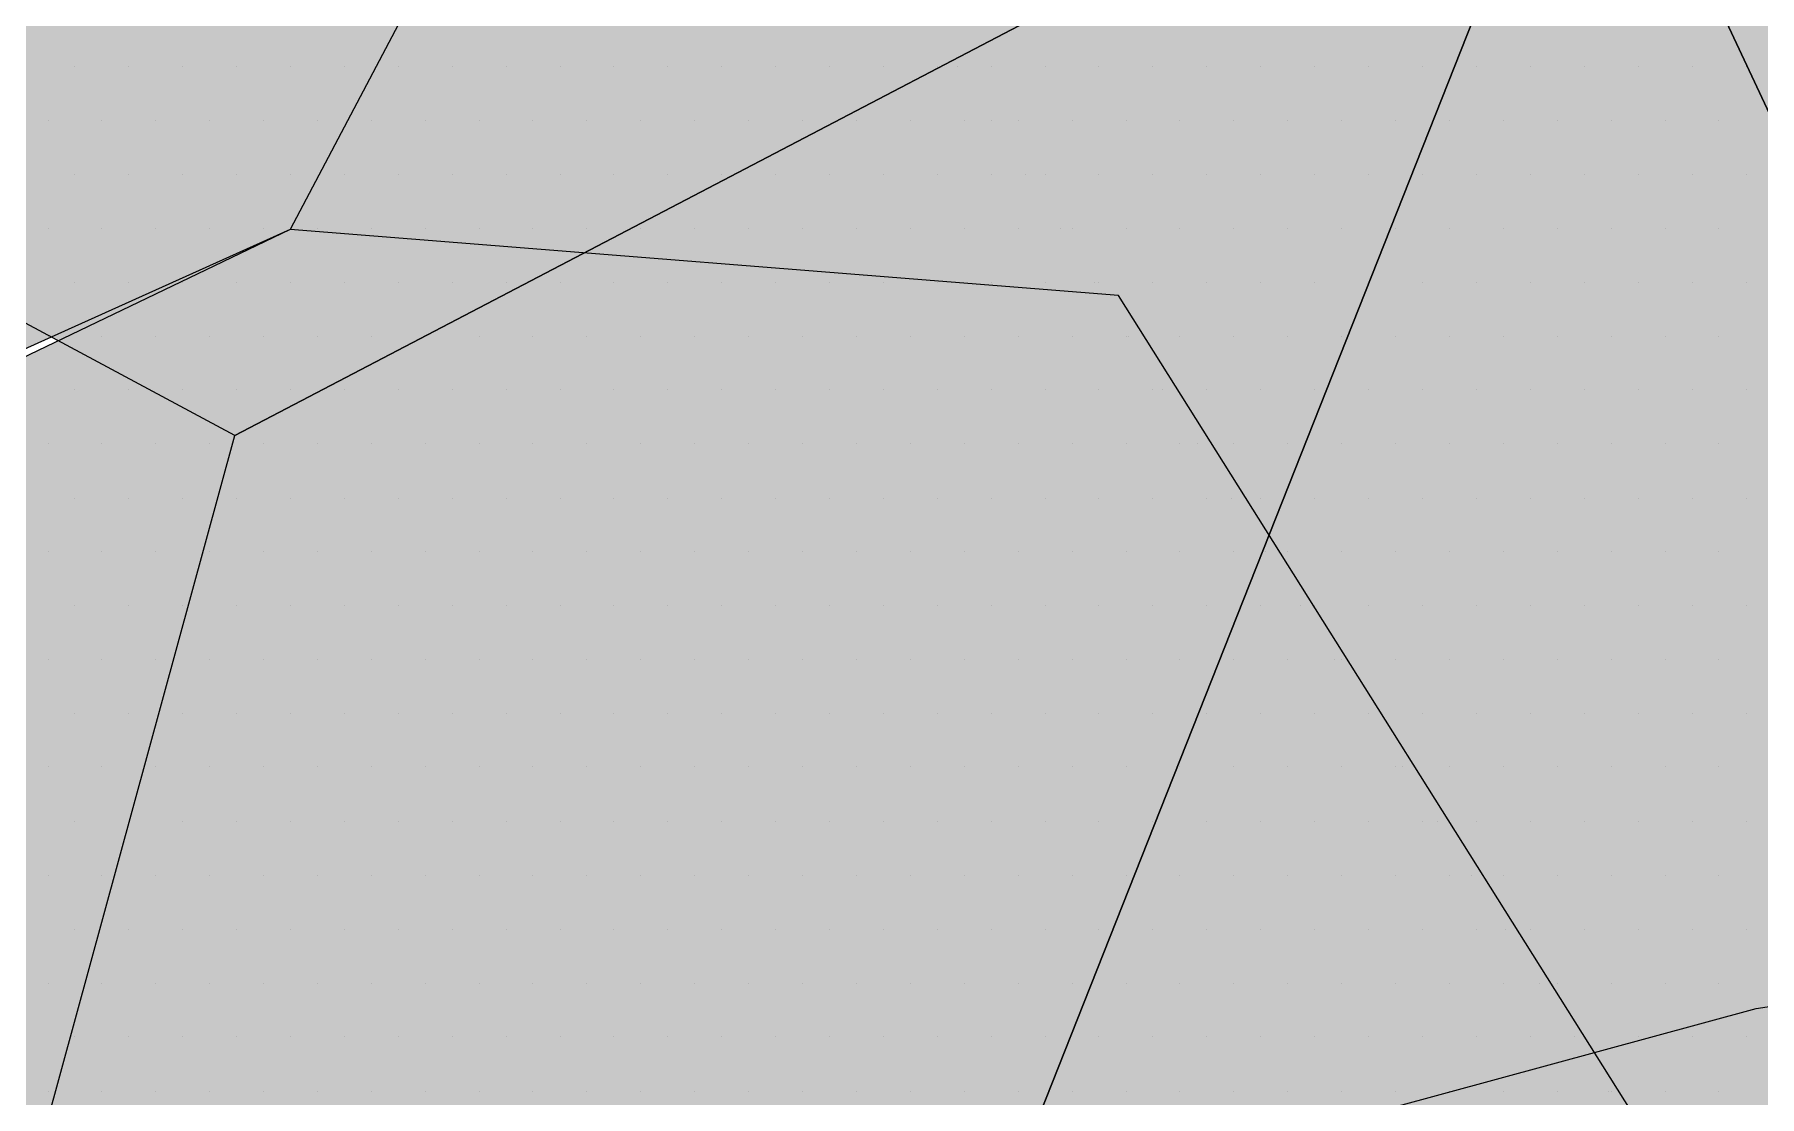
# Paper-space layout 'TOP_A1_00200_01-01-2017_MODELE' of a CAD drawing. Header units: millimetres. Extents: x -52 to 293, y -3 to 294.
# Drawn here: x -19.576 to -16.64, y 55.559 to 57.367 of the extents above; entities that cross this region are included whole.
import ezdxf

# ---------------------------------------------------------------- set-up
doc = ezdxf.new("R2010")
doc.units = ezdxf.units.MM
doc.header["$LTSCALE"] = 2
doc.linetypes.add('CACHEX2', pattern=[0.75, 0.5, -0.25])
for name, color, linetype in [('CALQUE_7', 4, 'Continuous'), ('CARTOUCHE', 7, 'Continuous'), ('rosace', 7, 'Continuous')]:
    doc.layers.add(name, color=color, linetype=linetype)

# ---------------------------------------------------------------- blocks, each defined once
blk = doc.blocks.new('A$C715108E3')
at = {"layer": 'CALQUE_7', "color": 131}
for p, q in [((-10.7541, -12.6892), (-10.7541, -12.6892)), ((-10.6623, -12.6892), (-10.6623, -12.6892)), ((-10.5705, -12.6892), (-10.5705, -12.6892)), ((-10.479, -12.6892), (-10.479, -12.6892)), ((-10.387, -12.6892), (-10.387, -12.6892)), ((-10.2954, -12.6892), (-10.2954, -12.6892)), ((-10.2037, -12.6892), (-10.2037, -12.6892)), ((-10.1117, -12.6892), (-10.1117, -12.6892)), ((-10.0199, -12.6892), (-10.0199, -12.6892)), ((-9.9284, -12.6892), (-9.9284, -12.6892)), ((-9.8368, -12.6892), (-9.8368, -12.6892)), ((-9.7447, -12.6892), (-9.7447, -12.6892)), ((-9.6537, -12.6892), (-9.6537, -12.6892)), ((-9.5616, -12.6892), (-9.5616, -12.6892)), ((-9.4696, -12.6892), (-9.4696, -12.6892)), ((-9.3778, -12.6892), (-9.3778, -12.6892)), ((-9.2863, -12.6892), (-9.2863, -12.6892)), ((-9.2522, -12.6892), (-9.2522, -12.6892)), ((-9.1945, -12.6892), (-9.1945, -12.6892)), ((-9.1027, -12.6892), (-9.1027, -12.6892)), ((-9.0112, -12.6892), (-9.0112, -12.6892)), ((-8.9194, -12.6892), (-8.9194, -12.6892)), ((-8.8275, -12.6892), (-8.8275, -12.6892)), ((-8.7361, -12.6892), (-8.7361, -12.6892)), ((-8.6442, -12.6892), (-8.6442, -12.6892)), ((-8.5524, -12.6892), (-8.5524, -12.6892)), ((-8.461, -12.6892), (-8.461, -12.6892)), ((-8.3691, -12.6892), (-8.3691, -12.6892)), ((-8.2771, -12.6892), (-8.2771, -12.6892)), ((-8.1851, -12.6892), (-8.1851, -12.6892)), ((-8.0938, -12.6892), (-8.0938, -12.6892)), ((-8.0018, -12.6892), (-8.0018, -12.6892)), ((-7.91, -12.6892), (-7.91, -12.6892)), ((-10.7995, -12.7805), (-10.7995, -12.7805)), ((-10.7084, -12.7805), (-10.7084, -12.7805)), ((-10.6166, -12.7805), (-10.6166, -12.7805)), ((-10.5246, -12.7805), (-10.5246, -12.7805)), ((-10.4325, -12.7805), (-10.4325, -12.7805)), ((-10.3415, -12.7805), (-10.3415, -12.7805)), ((-10.2496, -12.7805), (-10.2496, -12.7805)), ((-10.1578, -12.7805), (-10.1578, -12.7805)), ((-10.0662, -12.7805), (-10.0662, -12.7805)), ((-9.9745, -12.7805), (-9.9745, -12.7805)), ((-9.8825, -12.7805), (-9.8825, -12.7805)), ((-9.7912, -12.7805), (-9.7912, -12.7805)), ((-9.6992, -12.7805), (-9.6992, -12.7805)), ((-9.6072, -12.7805), (-9.6072, -12.7805)), ((-9.5159, -12.7805), (-9.5159, -12.7805)), ((-9.4239, -12.7805), (-9.4239, -12.7805)), ((-9.3321, -12.7805), (-9.3321, -12.7805)), ((-9.2402, -12.7805), (-9.2402, -12.7805)), ((-9.1937, -12.7805), (-9.1937, -12.7805)), ((-9.1488, -12.7805), (-9.1488, -12.7805)), ((-9.0569, -12.7805), (-9.0569, -12.7805)), ((-8.9649, -12.7805), (-8.9649, -12.7805)), ((-8.8736, -12.7805), (-8.8736, -12.7805)), ((-8.7818, -12.7805), (-8.7818, -12.7805)), ((-8.69, -12.7805), (-8.69, -12.7805)), ((-8.5985, -12.7805), (-8.5985, -12.7805)), ((-8.5067, -12.7805), (-8.5067, -12.7805)), ((-8.4149, -12.7805), (-8.4149, -12.7805)), ((-8.3228, -12.7805), (-8.3228, -12.7805)), ((-8.2316, -12.7805), (-8.2316, -12.7805)), ((-8.1395, -12.7805), (-8.1395, -12.7805)), ((-8.0475, -12.7805), (-8.0475, -12.7805)), ((-7.9563, -12.7805), (-7.9563, -12.7805)), ((-10.7541, -12.8729), (-10.7541, -12.8729)), ((-10.6623, -12.8729), (-10.6623, -12.8729)), ((-10.5705, -12.8729), (-10.5705, -12.8729)), ((-10.479, -12.8729), (-10.479, -12.8729)), ((-10.387, -12.8729), (-10.387, -12.8729)), ((-10.2954, -12.8729), (-10.2954, -12.8729)), ((-10.2037, -12.8729), (-10.2037, -12.8729)), ((-10.1117, -12.8729), (-10.1117, -12.8729)), ((-10.0199, -12.8729), (-10.0199, -12.8729)), ((-9.9284, -12.8729), (-9.9284, -12.8729)), ((-9.8368, -12.8729), (-9.8368, -12.8729)), ((-9.7447, -12.8729), (-9.7447, -12.8729)), ((-9.6537, -12.8729), (-9.6537, -12.8729)), ((-9.5616, -12.8729), (-9.5616, -12.8729)), ((-9.4696, -12.8729), (-9.4696, -12.8729)), ((-9.3778, -12.8729), (-9.3778, -12.8729)), ((-9.2863, -12.8729), (-9.2863, -12.8729)), ((-9.1945, -12.8729), (-9.1945, -12.8729)), ((-9.1356, -12.8729), (-9.1356, -12.8729)), ((-9.1027, -12.8729), (-9.1027, -12.8729)), ((-9.0112, -12.8729), (-9.0112, -12.8729)), ((-8.9194, -12.8729), (-8.9194, -12.8729)), ((-8.8275, -12.8729), (-8.8275, -12.8729)), ((-8.7361, -12.8729), (-8.7361, -12.8729)), ((-8.6442, -12.8729), (-8.6442, -12.8729)), ((-8.5524, -12.8729), (-8.5524, -12.8729)), ((-8.461, -12.8729), (-8.461, -12.8729)), ((-8.3691, -12.8729), (-8.3691, -12.8729)), ((-8.2771, -12.8729), (-8.2771, -12.8729)), ((-8.1851, -12.8729), (-8.1851, -12.8729)), ((-8.0938, -12.8729), (-8.0938, -12.8729)), ((-8.0018, -12.8729), (-8.0018, -12.8729)), ((-7.91, -12.8729), (-7.91, -12.8729)), ((-10.7995, -12.9639), (-10.7995, -12.9639)), ((-10.7084, -12.9639), (-10.7084, -12.9639)), ((-10.6166, -12.9639), (-10.6166, -12.9639)), ((-10.5246, -12.9639), (-10.5246, -12.9639)), ((-10.4325, -12.9639), (-10.4325, -12.9639)), ((-10.3415, -12.9639), (-10.3415, -12.9639)), ((-10.2496, -12.9639), (-10.2496, -12.9639)), ((-10.1578, -12.9639), (-10.1578, -12.9639)), ((-10.0662, -12.9639), (-10.0662, -12.9639)), ((-9.9745, -12.9639), (-9.9745, -12.9639)), ((-9.8825, -12.9639), (-9.8825, -12.9639)), ((-9.7912, -12.9639), (-9.7912, -12.9639)), ((-9.6992, -12.9639), (-9.6992, -12.9639)), ((-9.6072, -12.9639), (-9.6072, -12.9639)), ((-9.5159, -12.9639), (-9.5159, -12.9639)), ((-9.4239, -12.9639), (-9.4239, -12.9639)), ((-9.3321, -12.9639), (-9.3321, -12.9639)), ((-9.2402, -12.9639), (-9.2402, -12.9639)), ((-9.1488, -12.9639), (-9.1488, -12.9639)), ((-9.077, -12.9639), (-9.077, -12.9639)), ((-9.0569, -12.9639), (-9.0569, -12.9639)), ((-8.9649, -12.9639), (-8.9649, -12.9639)), ((-8.8736, -12.9639), (-8.8736, -12.9639)), ((-8.7818, -12.9639), (-8.7818, -12.9639)), ((-8.69, -12.9639), (-8.69, -12.9639)), ((-8.5985, -12.9639), (-8.5985, -12.9639)), ((-8.5067, -12.9639), (-8.5067, -12.9639)), ((-8.4149, -12.9639), (-8.4149, -12.9639)), ((-8.3228, -12.9639), (-8.3228, -12.9639)), ((-8.2316, -12.9639), (-8.2316, -12.9639)), ((-8.1395, -12.9639), (-8.1395, -12.9639)), ((-8.0475, -12.9639), (-8.0475, -12.9639)), ((-7.9563, -12.9639), (-7.9563, -12.9639)), ((-10.7541, -13.0556), (-10.7541, -13.0556)), ((-10.6623, -13.0556), (-10.6623, -13.0556)), ((-10.5705, -13.0556), (-10.5705, -13.0556)), ((-10.479, -13.0556), (-10.479, -13.0556)), ((-10.387, -13.0556), (-10.387, -13.0556)), ((-10.2954, -13.0556), (-10.2954, -13.0556)), ((-10.2037, -13.0556), (-10.2037, -13.0556)), ((-10.1117, -13.0556), (-10.1117, -13.0556)), ((-10.0199, -13.0556), (-10.0199, -13.0556)), ((-9.9284, -13.0556), (-9.9284, -13.0556)), ((-9.8368, -13.0556), (-9.8368, -13.0556)), ((-9.7447, -13.0556), (-9.7447, -13.0556)), ((-9.6537, -13.0556), (-9.6537, -13.0556)), ((-9.5616, -13.0556), (-9.5616, -13.0556)), ((-9.4696, -13.0556), (-9.4696, -13.0556)), ((-9.3778, -13.0556), (-9.3778, -13.0556)), ((-9.2863, -13.0556), (-9.2863, -13.0556)), ((-9.1945, -13.0556), (-9.1945, -13.0556)), ((-9.1027, -13.0556), (-9.1027, -13.0556)), ((-9.0189, -13.0556), (-9.0189, -13.0556)), ((-9.0112, -13.0556), (-9.0112, -13.0556)), ((-8.9194, -13.0556), (-8.9194, -13.0556)), ((-8.8275, -13.0556), (-8.8275, -13.0556)), ((-8.7361, -13.0556), (-8.7361, -13.0556)), ((-8.6442, -13.0556), (-8.6442, -13.0556)), ((-8.5524, -13.0556), (-8.5524, -13.0556)), ((-8.461, -13.0556), (-8.461, -13.0556)), ((-8.3691, -13.0556), (-8.3691, -13.0556)), ((-8.2771, -13.0556), (-8.2771, -13.0556)), ((-8.1851, -13.0556), (-8.1851, -13.0556)), ((-8.0938, -13.0556), (-8.0938, -13.0556)), ((-8.0018, -13.0556), (-8.0018, -13.0556)), ((-7.91, -13.0556), (-7.91, -13.0556)), ((-10.7995, -13.1478), (-10.7995, -13.1478)), ((-10.7084, -13.1478), (-10.7084, -13.1478)), ((-10.6166, -13.1478), (-10.6166, -13.1478)), ((-10.5246, -13.1478), (-10.5246, -13.1478)), ((-10.4325, -13.1478), (-10.4325, -13.1478)), ((-10.3415, -13.1478), (-10.3415, -13.1478)), ((-10.2496, -13.1478), (-10.2496, -13.1478)), ((-10.1578, -13.1478), (-10.1578, -13.1478)), ((-10.0662, -13.1478), (-10.0662, -13.1478)), ((-9.9745, -13.1478), (-9.9745, -13.1478)), ((-9.8825, -13.1478), (-9.8825, -13.1478)), ((-9.7912, -13.1478), (-9.7912, -13.1478)), ((-9.6992, -13.1478), (-9.6992, -13.1478)), ((-9.6072, -13.1478), (-9.6072, -13.1478)), ((-9.5159, -13.1478), (-9.5159, -13.1478)), ((-9.4239, -13.1478), (-9.4239, -13.1478)), ((-9.3321, -13.1478), (-9.3321, -13.1478)), ((-9.2402, -13.1478), (-9.2402, -13.1478)), ((-9.1488, -13.1478), (-9.1488, -13.1478)), ((-9.0569, -13.1478), (-9.0569, -13.1478)), ((-8.9649, -13.1478), (-8.9649, -13.1478)), ((-8.9606, -13.1478), (-8.9606, -13.1478)), ((-8.8736, -13.1478), (-8.8736, -13.1478)), ((-8.7818, -13.1478), (-8.7818, -13.1478)), ((-8.69, -13.1478), (-8.69, -13.1478)), ((-8.5985, -13.1478), (-8.5985, -13.1478)), ((-8.5067, -13.1478), (-8.5067, -13.1478)), ((-8.4149, -13.1478), (-8.4149, -13.1478)), ((-8.3228, -13.1478), (-8.3228, -13.1478)), ((-8.2316, -13.1478), (-8.2316, -13.1478)), ((-8.1395, -13.1478), (-8.1395, -13.1478)), ((-8.0475, -13.1478), (-8.0475, -13.1478)), ((-7.9563, -13.1478), (-7.9563, -13.1478)), ((-10.7541, -13.2392), (-10.7541, -13.2392)), ((-10.6623, -13.2392), (-10.6623, -13.2392)), ((-10.5705, -13.2392), (-10.5705, -13.2392)), ((-10.479, -13.2392), (-10.479, -13.2392)), ((-10.387, -13.2392), (-10.387, -13.2392)), ((-10.2954, -13.2392), (-10.2954, -13.2392)), ((-10.2037, -13.2392), (-10.2037, -13.2392)), ((-10.1117, -13.2392), (-10.1117, -13.2392)), ((-10.0199, -13.2392), (-10.0199, -13.2392)), ((-9.9284, -13.2392), (-9.9284, -13.2392)), ((-9.8368, -13.2392), (-9.8368, -13.2392)), ((-9.7447, -13.2392), (-9.7447, -13.2392)), ((-9.6537, -13.2392), (-9.6537, -13.2392)), ((-9.5616, -13.2392), (-9.5616, -13.2392)), ((-9.4696, -13.2392), (-9.4696, -13.2392)), ((-9.3778, -13.2392), (-9.3778, -13.2392)), ((-9.2863, -13.2392), (-9.2863, -13.2392)), ((-9.1945, -13.2392), (-9.1945, -13.2392)), ((-9.1027, -13.2392), (-9.1027, -13.2392)), ((-9.0112, -13.2392), (-9.0112, -13.2392)), ((-8.9194, -13.2392), (-8.9194, -13.2392)), ((-8.9025, -13.2392), (-8.9025, -13.2392)), ((-8.8275, -13.2392), (-8.8275, -13.2392)), ((-8.7361, -13.2392), (-8.7361, -13.2392)), ((-8.6442, -13.2392), (-8.6442, -13.2392)), ((-8.5524, -13.2392), (-8.5524, -13.2392)), ((-8.461, -13.2392), (-8.461, -13.2392)), ((-8.3691, -13.2392), (-8.3691, -13.2392)), ((-8.2771, -13.2392), (-8.2771, -13.2392)), ((-8.1851, -13.2392), (-8.1851, -13.2392)), ((-8.0938, -13.2392), (-8.0938, -13.2392)), ((-8.0018, -13.2392), (-8.0018, -13.2392)), ((-7.91, -13.2392), (-7.91, -13.2392)), ((-10.7995, -13.3309), (-10.7995, -13.3309)), ((-10.7084, -13.3309), (-10.7084, -13.3309)), ((-10.6166, -13.3309), (-10.6166, -13.3309)), ((-10.5246, -13.3309), (-10.5246, -13.3309)), ((-10.4325, -13.3309), (-10.4325, -13.3309)), ((-10.3415, -13.3309), (-10.3415, -13.3309)), ((-10.2496, -13.3309), (-10.2496, -13.3309)), ((-10.1578, -13.3309), (-10.1578, -13.3309)), ((-10.0662, -13.3309), (-10.0662, -13.3309)), ((-9.9745, -13.3309), (-9.9745, -13.3309)), ((-9.8825, -13.3309), (-9.8825, -13.3309)), ((-9.7912, -13.3309), (-9.7912, -13.3309)), ((-9.6992, -13.3309), (-9.6992, -13.3309)), ((-9.6072, -13.3309), (-9.6072, -13.3309)), ((-9.5159, -13.3309), (-9.5159, -13.3309)), ((-9.4239, -13.3309), (-9.4239, -13.3309)), ((-9.3321, -13.3309), (-9.3321, -13.3309)), ((-9.2402, -13.3309), (-9.2402, -13.3309)), ((-9.1488, -13.3309), (-9.1488, -13.3309)), ((-9.0569, -13.3309), (-9.0569, -13.3309)), ((-8.9649, -13.3309), (-8.9649, -13.3309)), ((-8.8736, -13.3309), (-8.8736, -13.3309)), ((-8.8437, -13.3309), (-8.8437, -13.3309)), ((-8.7818, -13.3309), (-8.7818, -13.3309)), ((-8.69, -13.3309), (-8.69, -13.3309)), ((-8.5985, -13.3309), (-8.5985, -13.3309)), ((-8.5067, -13.3309), (-8.5067, -13.3309)), ((-8.4149, -13.3309), (-8.4149, -13.3309)), ((-8.3228, -13.3309), (-8.3228, -13.3309)), ((-8.2316, -13.3309), (-8.2316, -13.3309)), ((-8.1395, -13.3309), (-8.1395, -13.3309)), ((-8.0475, -13.3309), (-8.0475, -13.3309)), ((-7.9563, -13.3309), (-7.9563, -13.3309)), ((-10.7541, -13.4233), (-10.7541, -13.4233)), ((-10.6623, -13.4233), (-10.6623, -13.4233)), ((-10.5705, -13.4233), (-10.5705, -13.4233)), ((-10.479, -13.4233), (-10.479, -13.4233)), ((-10.387, -13.4233), (-10.387, -13.4233)), ((-10.2954, -13.4233), (-10.2954, -13.4233)), ((-10.2037, -13.4233), (-10.2037, -13.4233)), ((-10.1117, -13.4233), (-10.1117, -13.4233)), ((-10.0199, -13.4233), (-10.0199, -13.4233)), ((-9.9284, -13.4233), (-9.9284, -13.4233)), ((-9.8368, -13.4233), (-9.8368, -13.4233)), ((-9.7447, -13.4233), (-9.7447, -13.4233)), ((-9.6537, -13.4233), (-9.6537, -13.4233)), ((-9.5616, -13.4233), (-9.5616, -13.4233)), ((-9.4696, -13.4233), (-9.4696, -13.4233)), ((-9.3778, -13.4233), (-9.3778, -13.4233)), ((-9.2863, -13.4233), (-9.2863, -13.4233)), ((-9.1945, -13.4233), (-9.1945, -13.4233)), ((-9.1027, -13.4233), (-9.1027, -13.4233)), ((-9.0112, -13.4233), (-9.0112, -13.4233)), ((-8.9194, -13.4233), (-8.9194, -13.4233)), ((-8.8275, -13.4233), (-8.8275, -13.4233)), ((-8.7856, -13.4233), (-8.7856, -13.4233)), ((-8.7361, -13.4233), (-8.7361, -13.4233)), ((-8.6442, -13.4233), (-8.6442, -13.4233)), ((-8.5524, -13.4233), (-8.5524, -13.4233)), ((-8.461, -13.4233), (-8.461, -13.4233)), ((-8.3691, -13.4233), (-8.3691, -13.4233)), ((-8.2771, -13.4233), (-8.2771, -13.4233)), ((-8.1851, -13.4233), (-8.1851, -13.4233)), ((-8.0938, -13.4233), (-8.0938, -13.4233)), ((-8.0018, -13.4233), (-8.0018, -13.4233)), ((-7.91, -13.4233), (-7.91, -13.4233)), ((-10.7995, -13.5146), (-10.7995, -13.5146)), ((-10.7084, -13.5146), (-10.7084, -13.5146)), ((-10.6166, -13.5146), (-10.6166, -13.5146)), ((-10.5246, -13.5146), (-10.5246, -13.5146)), ((-10.4325, -13.5146), (-10.4325, -13.5146)), ((-10.3415, -13.5146), (-10.3415, -13.5146)), ((-10.2496, -13.5146), (-10.2496, -13.5146)), ((-10.1578, -13.5146), (-10.1578, -13.5146)), ((-10.0662, -13.5146), (-10.0662, -13.5146)), ((-9.9745, -13.5146), (-9.9745, -13.5146)), ((-9.8825, -13.5146), (-9.8825, -13.5146)), ((-9.7912, -13.5146), (-9.7912, -13.5146)), ((-9.6992, -13.5146), (-9.6992, -13.5146)), ((-9.6072, -13.5146), (-9.6072, -13.5146)), ((-9.5159, -13.5146), (-9.5159, -13.5146)), ((-9.4239, -13.5146), (-9.4239, -13.5146)), ((-9.3321, -13.5146), (-9.3321, -13.5146)), ((-9.2402, -13.5146), (-9.2402, -13.5146)), ((-9.1488, -13.5146), (-9.1488, -13.5146)), ((-9.0569, -13.5146), (-9.0569, -13.5146)), ((-8.9649, -13.5146), (-8.9649, -13.5146)), ((-8.8736, -13.5146), (-8.8736, -13.5146)), ((-8.7818, -13.5146), (-8.7818, -13.5146)), ((-8.7275, -13.5146), (-8.7275, -13.5146)), ((-8.69, -13.5146), (-8.69, -13.5146)), ((-8.5985, -13.5146), (-8.5985, -13.5146)), ((-8.5067, -13.5146), (-8.5067, -13.5146)), ((-8.4149, -13.5146), (-8.4149, -13.5146)), ((-8.3228, -13.5146), (-8.3228, -13.5146)), ((-8.2316, -13.5146), (-8.2316, -13.5146)), ((-8.1395, -13.5146), (-8.1395, -13.5146)), ((-8.0475, -13.5146), (-8.0475, -13.5146)), ((-7.9563, -13.5146), (-7.9563, -13.5146)), ((-10.7541, -13.6058), (-10.7541, -13.6058)), ((-10.6623, -13.6058), (-10.6623, -13.6058)), ((-10.5705, -13.6058), (-10.5705, -13.6058)), ((-10.479, -13.6058), (-10.479, -13.6058)), ((-10.387, -13.6058), (-10.387, -13.6058)), ((-10.2954, -13.6058), (-10.2954, -13.6058)), ((-10.2037, -13.6058), (-10.2037, -13.6058)), ((-10.1117, -13.6058), (-10.1117, -13.6058)), ((-10.0199, -13.6058), (-10.0199, -13.6058)), ((-9.9284, -13.6058), (-9.9284, -13.6058)), ((-9.8368, -13.6058), (-9.8368, -13.6058)), ((-9.7447, -13.6058), (-9.7447, -13.6058)), ((-9.6537, -13.6058), (-9.6537, -13.6058)), ((-9.5616, -13.6058), (-9.5616, -13.6058)), ((-9.4696, -13.6058), (-9.4696, -13.6058)), ((-9.3778, -13.6058), (-9.3778, -13.6058)), ((-9.2863, -13.6058), (-9.2863, -13.6058)), ((-9.1945, -13.6058), (-9.1945, -13.6058)), ((-9.1027, -13.6058), (-9.1027, -13.6058)), ((-9.0112, -13.6058), (-9.0112, -13.6058)), ((-8.9194, -13.6058), (-8.9194, -13.6058)), ((-8.8275, -13.6058), (-8.8275, -13.6058)), ((-8.7361, -13.6058), (-8.7361, -13.6058)), ((-8.669, -13.6058), (-8.669, -13.6058)), ((-8.6442, -13.6058), (-8.6442, -13.6058)), ((-8.5524, -13.6058), (-8.5524, -13.6058)), ((-8.461, -13.6058), (-8.461, -13.6058)), ((-8.3691, -13.6058), (-8.3691, -13.6058)), ((-8.2771, -13.6058), (-8.2771, -13.6058)), ((-8.1851, -13.6058), (-8.1851, -13.6058)), ((-8.0938, -13.6058), (-8.0938, -13.6058)), ((-8.0018, -13.6058), (-8.0018, -13.6058)), ((-7.91, -13.6058), (-7.91, -13.6058)), ((-10.7995, -13.6984), (-10.7995, -13.6984)), ((-10.7084, -13.6984), (-10.7084, -13.6984)), ((-10.6166, -13.6984), (-10.6166, -13.6984)), ((-10.5246, -13.6984), (-10.5246, -13.6984)), ((-10.4325, -13.6984), (-10.4325, -13.6984)), ((-10.3415, -13.6984), (-10.3415, -13.6984)), ((-10.2496, -13.6984), (-10.2496, -13.6984)), ((-10.1578, -13.6984), (-10.1578, -13.6984)), ((-10.0662, -13.6984), (-10.0662, -13.6984)), ((-9.9745, -13.6984), (-9.9745, -13.6984)), ((-9.8825, -13.6984), (-9.8825, -13.6984)), ((-9.7912, -13.6984), (-9.7912, -13.6984)), ((-9.6992, -13.6984), (-9.6992, -13.6984)), ((-9.6072, -13.6984), (-9.6072, -13.6984)), ((-9.5159, -13.6984), (-9.5159, -13.6984)), ((-9.4239, -13.6984), (-9.4239, -13.6984)), ((-9.3321, -13.6984), (-9.3321, -13.6984)), ((-9.2402, -13.6984), (-9.2402, -13.6984)), ((-9.1488, -13.6984), (-9.1488, -13.6984)), ((-9.0569, -13.6984), (-9.0569, -13.6984)), ((-8.9649, -13.6984), (-8.9649, -13.6984)), ((-8.8736, -13.6984), (-8.8736, -13.6984)), ((-8.7818, -13.6984), (-8.7818, -13.6984)), ((-8.69, -13.6984), (-8.69, -13.6984)), ((-8.6109, -13.6984), (-8.6109, -13.6984)), ((-8.5985, -13.6984), (-8.5985, -13.6984)), ((-8.5067, -13.6984), (-8.5067, -13.6984)), ((-8.4149, -13.6984), (-8.4149, -13.6984)), ((-8.3228, -13.6984), (-8.3228, -13.6984)), ((-8.2316, -13.6984), (-8.2316, -13.6984)), ((-8.1395, -13.6984), (-8.1395, -13.6984)), ((-8.0475, -13.6984), (-8.0475, -13.6984)), ((-7.9563, -13.6984), (-7.9563, -13.6984)), ((-10.7541, -13.7897), (-10.7541, -13.7897)), ((-10.6623, -13.7897), (-10.6623, -13.7897)), ((-10.5705, -13.7897), (-10.5705, -13.7897)), ((-10.479, -13.7897), (-10.479, -13.7897)), ((-10.387, -13.7897), (-10.387, -13.7897)), ((-10.2954, -13.7897), (-10.2954, -13.7897)), ((-10.2037, -13.7897), (-10.2037, -13.7897)), ((-10.1117, -13.7897), (-10.1117, -13.7897)), ((-10.0199, -13.7897), (-10.0199, -13.7897)), ((-9.9284, -13.7897), (-9.9284, -13.7897)), ((-9.8368, -13.7897), (-9.8368, -13.7897)), ((-9.7447, -13.7897), (-9.7447, -13.7897)), ((-9.6537, -13.7897), (-9.6537, -13.7897)), ((-9.5616, -13.7897), (-9.5616, -13.7897)), ((-9.4696, -13.7897), (-9.4696, -13.7897)), ((-9.3778, -13.7897), (-9.3778, -13.7897)), ((-9.2863, -13.7897), (-9.2863, -13.7897)), ((-9.1945, -13.7897), (-9.1945, -13.7897)), ((-9.1027, -13.7897), (-9.1027, -13.7897)), ((-9.0112, -13.7897), (-9.0112, -13.7897)), ((-8.9194, -13.7897), (-8.9194, -13.7897)), ((-8.8275, -13.7897), (-8.8275, -13.7897)), ((-8.7361, -13.7897), (-8.7361, -13.7897)), ((-8.6442, -13.7897), (-8.6442, -13.7897)), ((-8.5524, -13.7897), (-8.5524, -13.7897)), ((-8.5524, -13.7897), (-8.5524, -13.7897)), ((-8.461, -13.7897), (-8.461, -13.7897)), ((-8.3691, -13.7897), (-8.3691, -13.7897)), ((-8.2771, -13.7897), (-8.2771, -13.7897)), ((-8.1851, -13.7897), (-8.1851, -13.7897)), ((-8.0938, -13.7897), (-8.0938, -13.7897)), ((-8.0018, -13.7897), (-8.0018, -13.7897)), ((-7.91, -13.7897), (-7.91, -13.7897)), ((-10.7995, -13.8809), (-10.7995, -13.8809)), ((-10.7084, -13.8809), (-10.7084, -13.8809)), ((-10.6166, -13.8809), (-10.6166, -13.8809)), ((-10.5246, -13.8809), (-10.5246, -13.8809)), ((-10.4325, -13.8809), (-10.4325, -13.8809)), ((-10.3415, -13.8809), (-10.3415, -13.8809)), ((-10.2496, -13.8809), (-10.2496, -13.8809)), ((-10.1578, -13.8809), (-10.1578, -13.8809)), ((-10.0662, -13.8809), (-10.0662, -13.8809)), ((-9.9745, -13.8809), (-9.9745, -13.8809)), ((-9.8825, -13.8809), (-9.8825, -13.8809)), ((-9.7912, -13.8809), (-9.7912, -13.8809)), ((-9.6992, -13.8809), (-9.6992, -13.8809)), ((-9.6072, -13.8809), (-9.6072, -13.8809)), ((-9.5159, -13.8809), (-9.5159, -13.8809)), ((-9.4239, -13.8809), (-9.4239, -13.8809)), ((-9.3321, -13.8809), (-9.3321, -13.8809)), ((-9.2402, -13.8809), (-9.2402, -13.8809)), ((-9.1488, -13.8809), (-9.1488, -13.8809)), ((-9.0569, -13.8809), (-9.0569, -13.8809)), ((-8.9649, -13.8809), (-8.9649, -13.8809)), ((-8.8736, -13.8809), (-8.8736, -13.8809)), ((-8.7818, -13.8809), (-8.7818, -13.8809)), ((-8.69, -13.8809), (-8.69, -13.8809)), ((-8.5985, -13.8809), (-8.5985, -13.8809)), ((-8.5067, -13.8809), (-8.5067, -13.8809)), ((-8.4939, -13.8809), (-8.4939, -13.8809)), ((-8.4149, -13.8809), (-8.4149, -13.8809)), ((-8.3228, -13.8809), (-8.3228, -13.8809)), ((-8.2316, -13.8809), (-8.2316, -13.8809)), ((-8.1395, -13.8809), (-8.1395, -13.8809)), ((-8.0475, -13.8809), (-8.0475, -13.8809)), ((-7.9563, -13.8809), (-7.9563, -13.8809)), ((-10.7541, -13.9735), (-10.7541, -13.9735)), ((-10.6623, -13.9735), (-10.6623, -13.9735)), ((-10.5705, -13.9735), (-10.5705, -13.9735)), ((-10.479, -13.9735), (-10.479, -13.9735)), ((-10.387, -13.9735), (-10.387, -13.9735)), ((-10.2954, -13.9735), (-10.2954, -13.9735)), ((-10.2037, -13.9735), (-10.2037, -13.9735)), ((-10.1117, -13.9735), (-10.1117, -13.9735)), ((-10.0199, -13.9735), (-10.0199, -13.9735)), ((-9.9284, -13.9735), (-9.9284, -13.9735)), ((-9.8368, -13.9735), (-9.8368, -13.9735)), ((-9.7447, -13.9735), (-9.7447, -13.9735)), ((-9.6537, -13.9735), (-9.6537, -13.9735)), ((-9.5616, -13.9735), (-9.5616, -13.9735)), ((-9.4696, -13.9735), (-9.4696, -13.9735)), ((-9.3778, -13.9735), (-9.3778, -13.9735)), ((-9.2863, -13.9735), (-9.2863, -13.9735)), ((-9.1945, -13.9735), (-9.1945, -13.9735)), ((-9.1027, -13.9735), (-9.1027, -13.9735)), ((-9.0112, -13.9735), (-9.0112, -13.9735)), ((-8.9194, -13.9735), (-8.9194, -13.9735)), ((-8.8275, -13.9735), (-8.8275, -13.9735)), ((-8.7361, -13.9735), (-8.7361, -13.9735)), ((-8.6442, -13.9735), (-8.6442, -13.9735)), ((-8.552, -13.9735), (-8.552, -13.9735)), ((-8.461, -13.9735), (-8.461, -13.9735)), ((-8.4358, -13.9735), (-8.4358, -13.9735)), ((-8.3691, -13.9735), (-8.3691, -13.9735)), ((-8.2771, -13.9735), (-8.2771, -13.9735)), ((-8.1851, -13.9735), (-8.1851, -13.9735)), ((-8.0938, -13.9735), (-8.0938, -13.9735)), ((-8.0018, -13.9735), (-8.0018, -13.9735)), ((-7.91, -13.9735), (-7.91, -13.9735)), ((-10.7995, -14.065), (-10.7995, -14.065)), ((-10.7084, -14.065), (-10.7084, -14.065)), ((-10.6166, -14.065), (-10.6166, -14.065)), ((-10.5246, -14.065), (-10.5246, -14.065)), ((-10.4325, -14.065), (-10.4325, -14.065)), ((-10.3415, -14.065), (-10.3415, -14.065)), ((-10.2496, -14.065), (-10.2496, -14.065)), ((-10.1578, -14.065), (-10.1578, -14.065)), ((-10.0662, -14.065), (-10.0662, -14.065)), ((-9.9745, -14.065), (-9.9745, -14.065)), ((-9.8825, -14.065), (-9.8825, -14.065)), ((-9.7912, -14.065), (-9.7912, -14.065)), ((-9.6992, -14.065), (-9.6992, -14.065)), ((-9.6072, -14.065), (-9.6072, -14.065)), ((-9.5159, -14.065), (-9.5159, -14.065)), ((-9.4239, -14.065), (-9.4239, -14.065)), ((-9.3321, -14.065), (-9.3321, -14.065)), ((-9.2402, -14.065), (-9.2402, -14.065)), ((-9.1488, -14.065), (-9.1488, -14.065)), ((-9.0569, -14.065), (-9.0569, -14.065)), ((-8.9649, -14.065), (-8.9649, -14.065)), ((-8.8736, -14.065), (-8.8736, -14.065)), ((-8.7818, -14.065), (-8.7818, -14.065)), ((-8.69, -14.065), (-8.69, -14.065)), ((-8.5985, -14.065), (-8.5985, -14.065)), ((-8.5067, -14.065), (-8.5067, -14.065)), ((-8.4149, -14.065), (-8.4149, -14.065)), ((-8.3777, -14.065), (-8.3777, -14.065)), ((-8.3228, -14.065), (-8.3228, -14.065)), ((-8.2316, -14.065), (-8.2316, -14.065)), ((-8.1395, -14.065), (-8.1395, -14.065)), ((-8.0475, -14.065), (-8.0475, -14.065)), ((-7.9563, -14.065), (-7.9563, -14.065)), ((-10.7541, -14.1574), (-10.7541, -14.1574)), ((-10.6623, -14.1574), (-10.6623, -14.1574)), ((-10.5705, -14.1574), (-10.5705, -14.1574)), ((-10.479, -14.1574), (-10.479, -14.1574)), ((-10.387, -14.1574), (-10.387, -14.1574)), ((-10.2954, -14.1574), (-10.2954, -14.1574)), ((-10.2037, -14.1574), (-10.2037, -14.1574)), ((-10.1117, -14.1574), (-10.1117, -14.1574)), ((-10.0199, -14.1574), (-10.0199, -14.1574)), ((-9.9284, -14.1574), (-9.9284, -14.1574)), ((-9.8368, -14.1574), (-9.8368, -14.1574)), ((-9.7447, -14.1574), (-9.7447, -14.1574)), ((-9.6537, -14.1574), (-9.6537, -14.1574)), ((-9.5616, -14.1574), (-9.5616, -14.1574)), ((-9.4696, -14.1574), (-9.4696, -14.1574)), ((-9.3778, -14.1574), (-9.3778, -14.1574)), ((-9.2863, -14.1574), (-9.2863, -14.1574)), ((-9.1945, -14.1574), (-9.1945, -14.1574)), ((-9.1027, -14.1574), (-9.1027, -14.1574)), ((-9.0112, -14.1574), (-9.0112, -14.1574)), ((-8.9194, -14.1574), (-8.9194, -14.1574)), ((-8.8275, -14.1574), (-8.8275, -14.1574)), ((-8.7361, -14.1574), (-8.7361, -14.1574)), ((-8.6442, -14.1574), (-8.6442, -14.1574)), ((-8.552, -14.1574), (-8.552, -14.1574)), ((-8.461, -14.1574), (-8.461, -14.1574)), ((-8.3691, -14.1574), (-8.3691, -14.1574)), ((-8.3196, -14.1574), (-8.3196, -14.1574)), ((-8.2771, -14.1574), (-8.2771, -14.1574)), ((-8.1851, -14.1574), (-8.1851, -14.1574)), ((-8.0938, -14.1574), (-8.0938, -14.1574)), ((-8.0018, -14.1574), (-8.0018, -14.1574)), ((-7.91, -14.1574), (-7.91, -14.1574)), ((-10.7995, -14.2488), (-10.7995, -14.2488)), ((-10.7084, -14.2488), (-10.7084, -14.2488)), ((-10.6166, -14.2488), (-10.6166, -14.2488)), ((-10.5246, -14.2488), (-10.5246, -14.2488)), ((-10.4325, -14.2488), (-10.4325, -14.2488)), ((-10.3415, -14.2488), (-10.3415, -14.2488)), ((-10.2496, -14.2488), (-10.2496, -14.2488)), ((-10.1578, -14.2488), (-10.1578, -14.2488)), ((-10.0662, -14.2488), (-10.0662, -14.2488)), ((-9.9745, -14.2488), (-9.9745, -14.2488)), ((-9.8825, -14.2488), (-9.8825, -14.2488)), ((-9.7912, -14.2488), (-9.7912, -14.2488)), ((-9.6992, -14.2488), (-9.6992, -14.2488)), ((-9.6072, -14.2488), (-9.6072, -14.2488)), ((-9.5159, -14.2488), (-9.5159, -14.2488)), ((-9.4239, -14.2488), (-9.4239, -14.2488)), ((-9.3321, -14.2488), (-9.3321, -14.2488)), ((-9.2402, -14.2488), (-9.2402, -14.2488)), ((-9.1488, -14.2488), (-9.1488, -14.2488)), ((-9.0569, -14.2488), (-9.0569, -14.2488)), ((-8.9649, -14.2488), (-8.9649, -14.2488)), ((-8.8736, -14.2488), (-8.8736, -14.2488)), ((-8.7818, -14.2488), (-8.7818, -14.2488)), ((-8.69, -14.2488), (-8.69, -14.2488)), ((-8.5985, -14.2488), (-8.5985, -14.2488)), ((-8.5067, -14.2488), (-8.5067, -14.2488)), ((-8.4149, -14.2488), (-8.4149, -14.2488)), ((-8.3228, -14.2488), (-8.3228, -14.2488)), ((-8.2608, -14.2488), (-8.2608, -14.2488)), ((-8.2316, -14.2488), (-8.2316, -14.2488)), ((-8.1395, -14.2488), (-8.1395, -14.2488)), ((-8.0475, -14.2488), (-8.0475, -14.2488)), ((-7.9563, -14.2488), (-7.9563, -14.2488)), ((-10.7541, -14.3401), (-10.7541, -14.3401)), ((-10.6623, -14.3401), (-10.6623, -14.3401)), ((-10.5705, -14.3401), (-10.5705, -14.3401)), ((-10.479, -14.3401), (-10.479, -14.3401)), ((-10.387, -14.3401), (-10.387, -14.3401)), ((-10.2954, -14.3401), (-10.2954, -14.3401)), ((-10.2037, -14.3401), (-10.2037, -14.3401)), ((-10.1117, -14.3401), (-10.1117, -14.3401)), ((-10.0199, -14.3401), (-10.0199, -14.3401)), ((-9.9284, -14.3401), (-9.9284, -14.3401)), ((-9.8368, -14.3401), (-9.8368, -14.3401)), ((-9.7447, -14.3401), (-9.7447, -14.3401)), ((-9.6537, -14.3401), (-9.6537, -14.3401)), ((-9.5616, -14.3401), (-9.5616, -14.3401)), ((-9.4696, -14.3401), (-9.4696, -14.3401)), ((-9.3778, -14.3401), (-9.3778, -14.3401)), ((-9.2863, -14.3401), (-9.2863, -14.3401)), ((-9.1945, -14.3401), (-9.1945, -14.3401)), ((-9.1027, -14.3401), (-9.1027, -14.3401)), ((-9.0112, -14.3401), (-9.0112, -14.3401)), ((-8.9194, -14.3401), (-8.9194, -14.3401)), ((-8.8275, -14.3401), (-8.8275, -14.3401)), ((-8.7361, -14.3401), (-8.7361, -14.3401)), ((-8.6442, -14.3401), (-8.6442, -14.3401)), ((-8.552, -14.3401), (-8.552, -14.3401)), ((-8.461, -14.3401), (-8.461, -14.3401)), ((-8.3691, -14.3401), (-8.3691, -14.3401)), ((-8.2771, -14.3401), (-8.2771, -14.3401)), ((-8.2023, -14.3401), (-8.2023, -14.3401)), ((-8.1851, -14.3401), (-8.1851, -14.3401)), ((-8.0938, -14.3401), (-8.0938, -14.3401)), ((-8.0018, -14.3401), (-8.0018, -14.3401)), ((-7.91, -14.3401), (-7.91, -14.3401)), ((-10.7995, -14.4325), (-10.7995, -14.4325)), ((-10.7084, -14.4325), (-10.7084, -14.4325)), ((-10.6166, -14.4325), (-10.6166, -14.4325)), ((-10.5246, -14.4325), (-10.5246, -14.4325)), ((-10.4325, -14.4325), (-10.4325, -14.4325)), ((-10.3415, -14.4325), (-10.3415, -14.4325)), ((-10.2496, -14.4325), (-10.2496, -14.4325)), ((-10.1578, -14.4325), (-10.1578, -14.4325)), ((-10.0662, -14.4325), (-10.0662, -14.4325)), ((-9.9745, -14.4325), (-9.9745, -14.4325)), ((-9.8825, -14.4325), (-9.8825, -14.4325)), ((-9.7912, -14.4325), (-9.7912, -14.4325)), ((-9.6992, -14.4325), (-9.6992, -14.4325)), ((-9.6072, -14.4325), (-9.6072, -14.4325)), ((-9.5159, -14.4325), (-9.5159, -14.4325)), ((-9.4239, -14.4325), (-9.4239, -14.4325)), ((-9.3321, -14.4325), (-9.3321, -14.4325)), ((-9.2402, -14.4325), (-9.2402, -14.4325)), ((-9.1488, -14.4325), (-9.1488, -14.4325)), ((-9.0569, -14.4325), (-9.0569, -14.4325)), ((-8.9649, -14.4325), (-8.9649, -14.4325)), ((-8.8736, -14.4325), (-8.8736, -14.4325)), ((-8.7818, -14.4325), (-8.7818, -14.4325)), ((-8.69, -14.4325), (-8.69, -14.4325)), ((-8.5985, -14.4325), (-8.5985, -14.4325)), ((-8.5067, -14.4325), (-8.5067, -14.4325)), ((-8.4149, -14.4325), (-8.4149, -14.4325)), ((-8.3228, -14.4325), (-8.3228, -14.4325)), ((-8.2316, -14.4325), (-8.2316, -14.4325)), ((-8.1442, -14.4325), (-8.1442, -14.4325)), ((-8.1395, -14.4325), (-8.1395, -14.4325)), ((-8.0475, -14.4325), (-8.0475, -14.4325)), ((-7.9563, -14.4325), (-7.9563, -14.4325))]:
    blk.add_line(p, q, dxfattribs=at)
blk = doc.blocks.new('A$C581E6685')
at = {"layer": 'rosace'}
for color, points in [(142, [(-45.3965, 37.4846), (-39.5666, 28.8703), (-39.344, 28.5414), (-39.8519, 24.2064), (-36.9477, 25.4853), (-26.3566, 30.2032), (-36.1863, 24.0789), (-38.2746, 22.2236), (-38.1337, 21.2132), (-33.6363, 11.1845), (-39.5393, 21.4709), (-40.6525, 23.2405), (-42.0615, 23.3525), (-53.1072, 18.3767), (-43.3972, 24.4856), (-40.4756, 26.2259), (-40.684, 26.8894)]), (140, [(-45.3965, 37.4846), (-41.9745, 25.9278), (-41.7809, 23.8865), (-42.0615, 23.3525), (-44.9268, 21.9767), (-53.1072, 18.3767), (-40.8028, 21.6905), (-39.5666, 22.0268), (-38.2746, 22.2236), (-38.1337, 21.2132), (-33.6363, 11.1845), (-36.0802, 21.4612), (-37.3405, 24.3346), (-37.4251, 24.9804), (-36.9477, 25.4853), (-26.3566, 30.2032), (-37.8747, 26.8339), (-39.7286, 26.4119), (-40.3751, 26.6371), (-40.684, 26.8894)]), (32, [(-39.8519, 24.2064), (-42.1559, 23.0023), (-56.2481, 30.5655)]), (40, [(-39.8519, 24.2064), (-46.2303, 8.0935), (-42.1559, 23.0023)]), (32, [(-39.8519, 24.2064), (-38.5844, 21.5046), (-46.2303, 8.0935)]), (40, [(-39.8519, 24.2064), (-23.2602, 17.8548), (-38.5844, 21.5046)])]:
    blk.add_hatch(color=color, dxfattribs=at).paths.add_polyline_path(points)
at = {"layer": 'rosace', "color": 142}
blk.add_lwpolyline([(-45.3965, 37.4846), (-39.3434, 28.5414), (-39.8519, 24.2064), (-36.9477, 25.4853), (-26.3566, 30.2032), (-36.1857, 24.0789), (-38.2739, 22.2236), (-38.1337, 21.2132), (-33.6358, 11.1845), (-39.5393, 21.4709), (-40.6518, 23.2405), (-42.0615, 23.3525), (-53.1072, 18.3767), (-43.3964, 24.4856), (-40.4756, 26.2259), (-40.6836, 26.8894)], close=True, dxfattribs=at)
at = {"layer": 'rosace', "color": 140}
blk.add_lwpolyline([(-45.3965, 37.4846), (-41.9745, 25.9278), (-41.7804, 23.8865), (-42.0615, 23.3525), (-44.9268, 21.9767), (-53.1072, 18.3767), (-40.8028, 21.6905), (-39.5666, 22.0268), (-38.2739, 22.2236), (-38.1337, 21.2132), (-33.6358, 11.1845), (-36.0802, 21.4612), (-37.3405, 24.3346), (-37.4251, 24.9804), (-36.9477, 25.4853), (-26.3566, 30.2032), (-37.8741, 26.8339), (-39.7286, 26.4119), (-40.3748, 26.6371), (-40.6836, 26.8894)], close=True, dxfattribs=at)
at = {"layer": 'rosace', "color": 32}
for points in [[(-39.8519, 24.2064), (-42.1559, 23.0023), (-56.2481, 30.5655)], [(-39.8519, 24.2064), (-38.584, 21.5046), (-46.2303, 8.0935)]]:
    blk.add_lwpolyline(points, close=True, dxfattribs=at)
at = {"layer": 'rosace', "color": 40}
for points in [[(-39.8519, 24.2064), (-46.2303, 8.0935), (-42.1559, 23.0023)], [(-39.8519, 24.2064), (-23.2602, 17.8559), (-38.584, 21.5046)]]:
    blk.add_lwpolyline(points, close=True, dxfattribs=at)
at = {"layer": 'rosace', "color": 32, "linetype": 'CACHEX2', "ltscale": 1.5}
blk.add_ellipse((-38.0538, 23.8138), major_axis=(-19.0311, -3.534), ratio=0.590567, dxfattribs=at)
at = {"layer": 'rosace', "color": 32}
blk.add_ellipse((-37.6144, 23.8499), major_axis=(-13.5768, -4.2839), ratio=0.791971, dxfattribs=at)
at = {"layer": 'CARTOUCHE'}
blk.add_blockref('A$C715108E3', (-31.6739, 36.3189), dxfattribs=at)

psp = doc.layouts.new('TOP_A1_00200_01-01-2017_MODELE')

# ---------------------------------------------------------------- block references
at = {"layer": 'CARTOUCHE'}
psp.add_blockref('A$C581E6685', (22.9208, 33.6824), dxfattribs=at)

doc.saveas('drawing.dxf')
